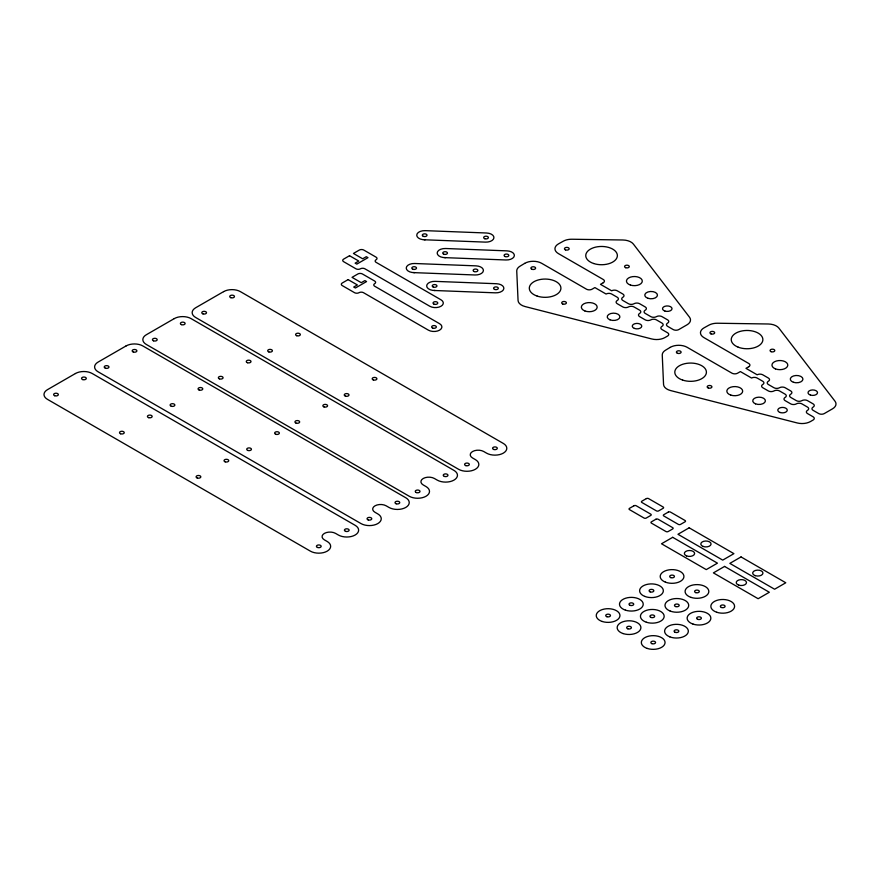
<?xml version="1.0" encoding="UTF-8"?>
<svg xmlns="http://www.w3.org/2000/svg" width="880" height="880" viewBox="0 0 880 880"><rect width="100%" height="100%" fill="white"/><g stroke="black" fill="none" stroke-linecap="round" stroke-linejoin="round"><path stroke-width="1.32" d="M424.127 239.767L485.485 242.121A7.909 4.565 0 0 0 493.911 237.864A7.909 4.565 0 0 0 486.541 233.002L425.183 230.648A7.909 4.565 0 0 0 416.746 235.213A7.909 4.565 0 0 0 425.183 239.767M444.565 257.631L505.923 259.974A7.909 4.565 0 0 0 514.349 255.728A7.909 4.565 0 0 0 506.979 250.866L445.621 248.512A7.909 4.565 0 0 0 437.184 253.066A7.909 4.565 0 0 0 445.621 257.631M413.622 272.624L474.98 274.978A7.909 4.565 0 0 0 483.395 270.721A7.909 4.565 0 0 0 476.025 265.859L414.667 263.505A7.909 4.565 0 0 0 406.241 268.07A7.909 4.565 0 0 0 414.667 272.624M434.06 290.488L495.418 292.831A7.909 4.565 0 0 0 503.844 288.585A7.909 4.565 0 0 0 496.474 283.723L435.116 281.369A7.909 4.565 0 0 0 426.679 285.923A7.909 4.565 0 0 0 435.116 290.488M524.689 263.384L520.058 266.167A11.869 6.853 0 0 0 516.747 271.095L518.056 300.465A11.869 6.853 0 0 0 525.107 306.559L651.772 338.965A11.869 6.853 0 0 0 664.972 337.546L667.612 336.017A3.96 2.288 0 0 0 667.612 332.794L662.013 329.56A3.96 2.288 0 0 1 662.013 326.326A3.96 2.288 0 0 0 662.013 323.103L656.425 319.869A3.96 2.288 0 0 0 650.826 319.869A3.96 2.288 0 0 1 645.238 319.869L639.639 316.646A3.96 2.288 0 0 1 639.639 313.412A3.96 2.288 0 0 0 639.639 310.178L634.04 306.955A3.96 2.288 0 0 0 628.452 306.955A3.96 2.288 0 0 1 622.853 306.955L617.265 303.721A3.96 2.288 0 0 1 617.265 300.487A3.96 2.288 0 0 0 617.265 297.264L611.666 294.03A3.96 2.288 0 0 0 606.067 294.03L594.88 287.573L592.086 289.19A3.96 2.288 0 0 1 586.487 289.19L541.64 263.285A11.869 6.853 0 0 0 524.689 263.384M670.186 347.391L665.566 350.174A11.869 6.853 0 0 0 662.255 355.091L663.553 384.472A11.869 6.853 0 0 0 670.615 390.566L797.28 422.972A11.869 6.853 0 0 0 810.48 421.542L813.109 420.024A3.96 2.288 0 0 0 813.109 416.801L807.521 413.567A3.96 2.288 0 0 1 807.521 410.333A3.96 2.288 0 0 0 807.521 407.11L801.922 403.876A3.96 2.288 0 0 0 796.334 403.876A3.96 2.288 0 0 1 790.735 403.876L785.136 400.642A3.96 2.288 0 0 1 785.136 397.419A3.96 2.288 0 0 0 785.136 394.185L779.548 390.951A3.96 2.288 0 0 0 773.949 390.951A3.96 2.288 0 0 1 768.361 390.951L762.762 387.728A3.96 2.288 0 0 1 762.762 384.494A3.96 2.288 0 0 0 762.762 381.271L757.163 378.037A3.96 2.288 0 0 0 751.575 378.037L740.388 371.58L737.583 373.197A3.96 2.288 0 0 1 731.995 373.197L687.137 347.292A11.869 6.853 0 0 0 670.186 347.391M75.438 373.516L47.465 389.664A11.869 6.853 0 0 0 47.465 399.355L310.409 551.166A11.869 6.853 0 0 0 327.184 551.166A11.869 6.853 0 0 0 327.184 541.475L324.39 539.858A7.909 4.565 0 0 1 324.39 533.401A7.909 4.565 0 0 1 335.577 533.401L338.382 535.018A11.869 6.853 0 0 0 355.157 535.018A11.869 6.853 0 0 0 355.157 525.327L92.224 373.516A11.869 6.853 0 0 0 75.438 373.516M126.049 345.95L98.076 362.098A11.869 6.853 0 0 0 98.076 371.789L361.02 523.589A11.869 6.853 0 0 0 377.795 523.589A11.869 6.853 0 0 0 377.795 513.909L375.001 512.292A7.909 4.565 0 0 1 375.001 505.824A7.909 4.565 0 0 1 386.188 505.824L388.993 507.441A11.869 6.853 0 0 0 405.768 507.441A11.869 6.853 0 0 0 405.768 497.75L142.835 345.95A11.869 6.853 0 0 0 126.049 345.95M174.273 318.604L146.3 334.763A11.869 6.853 0 0 0 146.3 344.443L409.244 496.254A11.869 6.853 0 0 0 426.03 496.254A11.869 6.853 0 0 0 426.03 486.563L423.225 484.946A7.909 4.565 0 0 1 423.225 478.489A7.909 4.565 0 0 1 434.412 478.489L437.217 480.106A11.869 6.853 0 0 0 453.992 480.106A11.869 6.853 0 0 0 453.992 470.415L191.059 318.604A11.869 6.853 0 0 0 174.273 318.604M223.608 291.632L195.635 307.78A11.869 6.853 0 0 0 195.635 317.471L458.568 469.282A11.869 6.853 0 0 0 475.354 469.282A11.869 6.853 0 0 0 475.354 459.591L472.56 457.974A7.909 4.565 0 0 1 472.56 451.517A7.909 4.565 0 0 1 483.747 451.517L486.541 453.134A11.869 6.853 0 0 0 503.327 453.134A11.869 6.853 0 0 0 503.327 443.443L240.394 291.632A11.869 6.853 0 0 0 223.608 291.632M349.525 255.717L343.651 259.105A3.168 1.826 0 0 0 343.651 261.69L355.949 268.796A3.168 1.826 0 0 0 360.426 268.796A3.168 1.826 0 0 1 364.903 268.796L429.803 306.262A7.909 4.565 0 0 0 440.99 306.262A7.909 4.565 0 0 0 440.99 299.805L376.09 262.339A3.168 1.826 0 0 1 376.09 259.754A3.168 1.826 0 0 0 376.09 257.169L363.792 250.063A3.168 1.826 0 0 0 359.315 250.063L353.441 253.451L362.67 258.786L366.311 256.685L367.983 257.653L356.796 264.121L355.124 263.153L358.754 261.052L349.525 255.717M348.117 279.609L342.243 283.008A3.168 1.826 0 0 0 342.243 285.582L354.552 292.688A3.168 1.826 0 0 0 359.029 292.688A3.168 1.826 0 0 1 363.506 292.688L428.395 330.154A7.909 4.565 0 0 0 439.582 330.154A7.909 4.565 0 0 0 439.582 323.697L374.693 286.231A3.168 1.826 0 0 1 374.693 283.646A3.168 1.826 0 0 0 374.693 281.061L362.384 273.955A3.168 1.826 0 0 0 357.907 273.955L352.033 277.354L361.273 282.678L364.903 280.588L366.586 281.556L355.399 288.013L353.716 287.045L357.357 284.944L348.117 279.609M603.273 282.733L600.479 284.339L611.666 290.807A3.96 2.288 0 0 1 617.265 290.807L622.853 294.03A3.96 2.288 0 0 1 622.853 297.264A3.96 2.288 0 0 0 622.853 300.487L628.452 303.721A3.96 2.288 0 0 0 634.04 303.721A3.96 2.288 0 0 1 639.639 303.721L645.238 306.955A3.96 2.288 0 0 1 645.238 310.178A3.96 2.288 0 0 0 645.238 313.412L650.826 316.646A3.96 2.288 0 0 0 656.425 316.646A3.96 2.288 0 0 1 662.013 316.646L667.612 319.869A3.96 2.288 0 0 1 667.612 323.103A3.96 2.288 0 0 0 667.612 326.326L673.2 329.56A3.96 2.288 0 0 0 678.799 329.56L687.027 324.808A11.869 6.853 0 0 0 689.491 317.185L633.369 244.057A11.869 6.853 0 0 0 622.82 239.987L571.934 239.239A11.869 6.853 0 0 0 563.398 241.142L558.591 243.815A11.869 6.853 0 0 0 558.415 253.605L603.273 279.499A3.96 2.288 0 0 1 603.273 282.733M748.781 366.729L745.976 368.346L757.163 374.803A3.96 2.288 0 0 1 762.762 374.803L768.361 378.037A3.96 2.288 0 0 1 768.361 381.271A3.96 2.288 0 0 0 768.361 384.494L773.949 387.728A3.96 2.288 0 0 0 779.548 387.728A3.96 2.288 0 0 1 785.136 387.728L790.735 390.951A3.96 2.288 0 0 1 790.735 394.185A3.96 2.288 0 0 0 790.735 397.419L796.334 400.642A3.96 2.288 0 0 0 801.922 400.642A3.96 2.288 0 0 1 807.521 400.642L813.109 403.876A3.96 2.288 0 0 1 813.109 407.11A3.96 2.288 0 0 0 813.109 410.333L818.708 413.567A3.96 2.288 0 0 0 824.296 413.567L832.535 408.815A11.869 6.853 0 0 0 834.988 401.192L778.866 328.064A11.869 6.853 0 0 0 768.317 323.994L717.431 323.235A11.869 6.853 0 0 0 708.906 325.149L704.088 327.822A11.869 6.853 0 0 0 703.923 337.601L748.781 363.506A3.96 2.288 0 0 1 748.781 366.729M633.963 505.758L629.497 508.343A1.584 0.913 0 0 0 629.497 509.63L644.039 518.034A1.584 0.913 0 0 0 646.272 518.034L650.749 515.449A1.584 0.913 0 0 0 650.749 514.151L636.207 505.758A1.584 0.913 0 0 0 633.963 505.758M646.349 498.608L641.872 501.193A1.584 0.913 0 0 0 641.872 502.48L656.425 510.884A1.584 0.913 0 0 0 658.658 510.884L663.135 508.299A1.584 0.913 0 0 0 663.135 507.001L648.593 498.608A1.584 0.913 0 0 0 646.349 498.608M655.886 519.255L651.42 521.84A1.584 0.913 0 0 0 651.42 523.127L665.962 531.531A1.584 0.913 0 0 0 668.195 531.531L672.672 528.946A1.584 0.913 0 0 0 672.672 527.648L658.13 519.255A1.584 0.913 0 0 0 655.886 519.255M668.272 512.105L663.795 514.69A1.584 0.913 0 0 0 663.795 515.977L678.348 524.381A1.584 0.913 0 0 0 680.581 524.381L685.058 521.796A1.584 0.913 0 0 0 685.058 520.498L670.516 512.105A1.584 0.913 0 0 0 668.272 512.105M672.694 537.317L661.507 543.774L706.266 569.613L717.453 563.156L672.694 537.317M689.15 527.813L677.963 534.281L722.722 560.12L733.909 553.652L689.15 527.813M724.581 566.423L713.394 572.88L758.142 598.719L769.34 592.262L724.581 566.423M741.037 556.93L729.839 563.387L774.598 589.226L785.785 582.769L741.037 556.93M465.773 465.619A2.376 1.375 0 0 0 469.337 464.431A2.376 1.375 0 0 0 465.773 463.243A2.376 1.375 0 0 0 465.773 465.619M493.746 449.471A2.376 1.375 0 0 0 497.31 448.283A2.376 1.375 0 0 0 493.746 447.095A2.376 1.375 0 0 0 493.746 449.471M434.06 304.172A2.376 1.375 0 0 0 437.767 303.127A2.376 1.375 0 0 0 434.357 301.807A2.376 1.375 0 0 0 434.06 304.172M484.825 238.744A2.376 1.375 0 0 0 488.389 237.556A2.376 1.375 0 0 0 484.825 236.379A2.376 1.375 0 0 0 484.825 238.744M423.324 236.346A2.376 1.375 0 0 0 427.02 235.312A2.376 1.375 0 0 0 423.621 233.981A2.376 1.375 0 0 0 423.324 236.346M505.12 256.553A2.376 1.375 0 0 0 508.816 255.519A2.376 1.375 0 0 0 505.417 254.188A2.376 1.375 0 0 0 505.12 256.553M443.762 254.199A2.376 1.375 0 0 0 447.458 253.165A2.376 1.375 0 0 0 444.059 251.834A2.376 1.375 0 0 0 443.762 254.199M703.054 546.425A5.148 2.97 0 0 0 711.062 544.181A5.148 2.97 0 0 0 703.692 541.299A5.148 2.97 0 0 0 703.054 546.425M686.598 555.918A5.148 2.97 0 0 0 694.617 553.674A5.148 2.97 0 0 0 687.236 550.792A5.148 2.97 0 0 0 686.598 555.918M373.362 379.962A2.376 1.375 0 0 0 376.915 378.774A2.376 1.375 0 0 0 373.362 377.586A2.376 1.375 0 0 0 373.362 379.962M345.433 396.143A2.376 1.375 0 0 0 348.997 394.955A2.376 1.375 0 0 0 345.433 393.767A2.376 1.375 0 0 0 345.433 396.143M230.747 297.66A2.376 1.375 0 0 0 234.454 296.626A2.376 1.375 0 0 0 231.044 295.295A2.376 1.375 0 0 0 230.747 297.66M202.961 313.885A2.376 1.375 0 0 0 206.525 312.697A2.376 1.375 0 0 0 202.961 311.509A2.376 1.375 0 0 0 202.961 313.885M670.736 577.61A2.376 1.375 0 0 0 674.432 576.565A2.376 1.375 0 0 0 671.022 575.234A2.376 1.375 0 0 0 670.736 577.61M665.412 582.142A11.869 6.853 0 0 0 683.903 576.961A11.869 6.853 0 0 0 666.875 570.306A11.869 6.853 0 0 0 665.412 582.142M695.618 592.592A2.376 1.375 0 0 0 699.314 591.558A2.376 1.375 0 0 0 695.915 590.227A2.376 1.375 0 0 0 695.618 592.592M691.02 597.388A11.869 6.853 0 0 0 708.818 591.459A11.869 6.853 0 0 0 691.02 585.519A11.869 6.853 0 0 0 691.02 597.388M721.391 607.475A2.376 1.375 0 0 0 725.087 606.43A2.376 1.375 0 0 0 721.688 605.099A2.376 1.375 0 0 0 721.391 607.475M716.782 612.271A11.869 6.853 0 0 0 734.591 606.331A11.869 6.853 0 0 0 716.782 600.402A11.869 6.853 0 0 0 716.782 612.271M650.144 591.877A2.376 1.375 0 0 0 653.84 590.843A2.376 1.375 0 0 0 650.43 589.512A2.376 1.375 0 0 0 650.144 591.877M644.82 596.42A11.869 6.853 0 0 0 663.311 591.228A11.869 6.853 0 0 0 646.283 584.584A11.869 6.853 0 0 0 644.82 596.42M675.51 606.529A2.376 1.375 0 0 0 679.206 605.484A2.376 1.375 0 0 0 675.807 604.164A2.376 1.375 0 0 0 675.51 606.529M670.186 611.061A11.869 6.853 0 0 0 688.677 605.88A11.869 6.853 0 0 0 671.66 599.225A11.869 6.853 0 0 0 670.186 611.061M697.653 619.311A2.376 1.375 0 0 0 701.36 618.277A2.376 1.375 0 0 0 697.95 616.946A2.376 1.375 0 0 0 697.653 619.311M693.055 624.107A11.869 6.853 0 0 0 710.853 618.178A11.869 6.853 0 0 0 693.055 612.249A11.869 6.853 0 0 0 693.055 624.107M675.136 632.313A2.376 1.375 0 0 0 678.832 631.279A2.376 1.375 0 0 0 675.422 629.948A2.376 1.375 0 0 0 675.136 632.313M669.812 636.856A11.869 6.853 0 0 0 688.303 631.675A11.869 6.853 0 0 0 671.275 625.02A11.869 6.853 0 0 0 669.812 636.856M650.969 617.441A2.376 1.375 0 0 0 654.665 616.396A2.376 1.375 0 0 0 651.266 615.076A2.376 1.375 0 0 0 650.969 617.441M646.371 622.237A11.869 6.853 0 0 0 664.169 616.308A11.869 6.853 0 0 0 646.371 610.368A11.869 6.853 0 0 0 646.371 622.237M630.179 605.396A2.376 1.375 0 0 0 633.732 604.219A2.376 1.375 0 0 0 630.179 603.031A2.376 1.375 0 0 0 630.179 605.396M625.427 610.148A11.869 6.853 0 0 0 643.225 604.219A11.869 6.853 0 0 0 625.427 598.279A11.869 6.853 0 0 0 625.427 610.148M296.637 335.698A2.376 1.375 0 0 0 300.333 334.664A2.376 1.375 0 0 0 296.923 333.333A2.376 1.375 0 0 0 296.637 335.698M268.851 351.923A2.376 1.375 0 0 0 272.415 350.735A2.376 1.375 0 0 0 268.851 349.558A2.376 1.375 0 0 0 268.851 351.923M625.592 267.674A2.376 1.375 0 0 0 629.288 266.64A2.376 1.375 0 0 0 625.889 265.309A2.376 1.375 0 0 0 625.592 267.674M562.716 303.974A2.376 1.375 0 0 0 566.412 302.94A2.376 1.375 0 0 0 563.013 301.609A2.376 1.375 0 0 0 562.716 303.974M531.916 269.269A2.376 1.375 0 0 0 535.612 268.235A2.376 1.375 0 0 0 532.202 266.904A2.376 1.375 0 0 0 531.916 269.269M565.477 249.887A2.376 1.375 0 0 0 569.173 248.853A2.376 1.375 0 0 0 565.774 247.522A2.376 1.375 0 0 0 565.477 249.887M416.306 492.547A2.376 1.375 0 0 0 420.002 491.502A2.376 1.375 0 0 0 416.592 490.171A2.376 1.375 0 0 0 416.306 492.547M444.422 476.443A2.376 1.375 0 0 0 447.975 475.255A2.376 1.375 0 0 0 444.422 474.067A2.376 1.375 0 0 0 444.422 476.443M324.027 406.934A2.376 1.375 0 0 0 327.591 405.757A2.376 1.375 0 0 0 324.027 404.569A2.376 1.375 0 0 0 324.027 406.934M295.966 423.06A2.376 1.375 0 0 0 299.662 422.026A2.376 1.375 0 0 0 296.252 420.695A2.376 1.375 0 0 0 295.966 423.06M181.423 324.632A2.376 1.375 0 0 0 185.119 323.598A2.376 1.375 0 0 0 181.72 322.267A2.376 1.375 0 0 0 181.423 324.632M153.483 340.813A2.376 1.375 0 0 0 157.19 339.768A2.376 1.375 0 0 0 153.78 338.437A2.376 1.375 0 0 0 153.483 340.813M247.445 362.725A2.376 1.375 0 0 0 251.009 361.537A2.376 1.375 0 0 0 247.445 360.349A2.376 1.375 0 0 0 247.445 362.725M219.384 378.851A2.376 1.375 0 0 0 223.08 377.817A2.376 1.375 0 0 0 219.67 376.486A2.376 1.375 0 0 0 219.384 378.851M368.225 519.937A2.376 1.375 0 0 0 371.778 518.749A2.376 1.375 0 0 0 368.225 517.561A2.376 1.375 0 0 0 368.225 519.937M396.198 503.789A2.376 1.375 0 0 0 399.751 502.601A2.376 1.375 0 0 0 396.198 501.413A2.376 1.375 0 0 0 396.198 503.789M275.803 434.28A2.376 1.375 0 0 0 279.367 433.092A2.376 1.375 0 0 0 275.803 431.904A2.376 1.375 0 0 0 275.803 434.28M247.885 450.461A2.376 1.375 0 0 0 251.438 449.273A2.376 1.375 0 0 0 247.885 448.085A2.376 1.375 0 0 0 247.885 450.461M133.342 352.033A2.376 1.375 0 0 0 136.895 350.845A2.376 1.375 0 0 0 133.342 349.657A2.376 1.375 0 0 0 133.342 352.033M105.402 368.203A2.376 1.375 0 0 0 108.966 367.015A2.376 1.375 0 0 0 105.402 365.827A2.376 1.375 0 0 0 105.402 368.203M199.221 390.06A2.376 1.375 0 0 0 202.785 388.883A2.376 1.375 0 0 0 199.221 387.695A2.376 1.375 0 0 0 199.221 390.06M171.292 406.241A2.376 1.375 0 0 0 174.856 405.053A2.376 1.375 0 0 0 171.292 403.865A2.376 1.375 0 0 0 171.292 406.241M317.471 547.459A2.376 1.375 0 0 0 321.167 546.414A2.376 1.375 0 0 0 317.757 545.083A2.376 1.375 0 0 0 317.471 547.459M345.587 531.355A2.376 1.375 0 0 0 349.14 530.167A2.376 1.375 0 0 0 345.587 528.979A2.376 1.375 0 0 0 345.587 531.355M225.192 461.846A2.376 1.375 0 0 0 228.756 460.669A2.376 1.375 0 0 0 225.192 459.481A2.376 1.375 0 0 0 225.192 461.846M197.274 478.027A2.376 1.375 0 0 0 200.827 476.839A2.376 1.375 0 0 0 197.274 475.651A2.376 1.375 0 0 0 197.274 478.027M82.731 379.599A2.376 1.375 0 0 0 86.295 378.411A2.376 1.375 0 0 0 82.731 377.223A2.376 1.375 0 0 0 82.731 379.599M54.648 395.714A2.376 1.375 0 0 0 58.344 394.68A2.376 1.375 0 0 0 54.945 393.349A2.376 1.375 0 0 0 54.648 395.714M148.61 417.637A2.376 1.375 0 0 0 152.174 416.449A2.376 1.375 0 0 0 148.61 415.261A2.376 1.375 0 0 0 148.61 417.637M120.538 433.763A2.376 1.375 0 0 0 124.245 432.729A2.376 1.375 0 0 0 120.835 431.398A2.376 1.375 0 0 0 120.538 433.763M474.177 271.557A2.376 1.375 0 0 0 477.873 270.512A2.376 1.375 0 0 0 474.474 269.181A2.376 1.375 0 0 0 474.177 271.557M412.819 269.203A2.376 1.375 0 0 0 416.515 268.169A2.376 1.375 0 0 0 413.116 266.838A2.376 1.375 0 0 0 412.819 269.203M494.758 289.465A2.376 1.375 0 0 0 498.322 288.277A2.376 1.375 0 0 0 494.758 287.089A2.376 1.375 0 0 0 494.758 289.465M433.257 287.056A2.376 1.375 0 0 0 436.953 286.022A2.376 1.375 0 0 0 433.554 284.691A2.376 1.375 0 0 0 433.257 287.056M432.663 328.064A2.376 1.375 0 0 0 436.359 327.03A2.376 1.375 0 0 0 432.96 325.699A2.376 1.375 0 0 0 432.663 328.064M651.86 643.643A2.376 1.375 0 0 0 655.567 642.609A2.376 1.375 0 0 0 652.157 641.278A2.376 1.375 0 0 0 651.86 643.643M647.262 648.439A11.869 6.853 0 0 0 665.06 642.51A11.869 6.853 0 0 0 647.262 636.57A11.869 6.853 0 0 0 647.262 648.439M627.847 628.815A2.376 1.375 0 0 0 631.411 627.627A2.376 1.375 0 0 0 627.847 626.439A2.376 1.375 0 0 0 627.847 628.815M623.095 633.567A11.869 6.853 0 0 0 640.904 627.627A11.869 6.853 0 0 0 623.095 621.698A11.869 6.853 0 0 0 623.095 633.567M606.903 616.726A2.376 1.375 0 0 0 610.467 615.538A2.376 1.375 0 0 0 606.903 614.35A2.376 1.375 0 0 0 606.903 616.726M602.162 621.467A11.869 6.853 0 0 0 619.96 615.538A11.869 6.853 0 0 0 602.162 609.609A11.869 6.853 0 0 0 602.162 621.467M755.249 575.652A5.148 2.97 0 0 0 762.96 573.078A5.148 2.97 0 0 0 755.249 570.504A5.148 2.97 0 0 0 755.249 575.652M738.793 585.145A5.148 2.97 0 0 0 746.504 582.571A5.148 2.97 0 0 0 738.793 580.008A5.148 2.97 0 0 0 738.793 585.145M630.421 285.054A7.909 4.565 0 0 0 642.29 281.094A7.909 4.565 0 0 0 630.421 277.134A7.909 4.565 0 0 0 630.421 285.054M647.955 298.298A6.325 3.652 0 0 0 657.448 295.13A6.325 3.652 0 0 0 647.955 291.962A6.325 3.652 0 0 0 647.955 298.298M664.895 311.047A4.752 2.739 0 0 0 672.023 308.671A4.752 2.739 0 0 0 664.895 306.295A4.752 2.739 0 0 0 664.895 311.047M584.826 310.926A7.909 4.565 0 0 0 597.146 307.472A7.909 4.565 0 0 0 585.805 303.039A7.909 4.565 0 0 0 584.826 310.926M610.016 319.836A6.325 3.652 0 0 0 619.883 317.064A6.325 3.652 0 0 0 610.797 313.522A6.325 3.652 0 0 0 610.016 319.836M634.359 328.405A4.752 2.739 0 0 0 641.762 326.326A4.752 2.739 0 0 0 634.953 323.675A4.752 2.739 0 0 0 634.359 328.405M593.637 263.505A15.818 9.141 0 0 0 617.375 255.596A15.818 9.141 0 0 0 593.637 247.687A15.818 9.141 0 0 0 593.637 263.505M537.185 296.098A15.818 9.141 0 0 0 560.923 288.189A15.818 9.141 0 0 0 537.185 280.28A15.818 9.141 0 0 0 537.185 296.098M771.1 351.681A2.376 1.375 0 0 0 774.796 350.636A2.376 1.375 0 0 0 771.386 349.316A2.376 1.375 0 0 0 771.1 351.681M708.356 388.036A2.376 1.375 0 0 0 711.92 386.848A2.376 1.375 0 0 0 708.356 385.66A2.376 1.375 0 0 0 708.356 388.036M677.413 353.276A2.376 1.375 0 0 0 681.109 352.242A2.376 1.375 0 0 0 677.71 350.911A2.376 1.375 0 0 0 677.413 353.276M710.985 333.894A2.376 1.375 0 0 0 714.681 332.86A2.376 1.375 0 0 0 711.271 331.529A2.376 1.375 0 0 0 710.985 333.894M775.445 368.885A7.909 4.565 0 0 0 787.776 365.42A7.909 4.565 0 0 0 776.424 360.987A7.909 4.565 0 0 0 775.445 368.885M793.452 382.294A6.325 3.652 0 0 0 802.945 379.137A6.325 3.652 0 0 0 793.452 375.969A6.325 3.652 0 0 0 793.452 382.294M810.403 395.054A4.752 2.739 0 0 0 817.52 392.678A4.752 2.739 0 0 0 810.403 390.302A4.752 2.739 0 0 0 810.403 395.054M730.807 395.109A7.909 4.565 0 0 0 742.676 391.149A7.909 4.565 0 0 0 730.807 387.189A7.909 4.565 0 0 0 730.807 395.109M755.524 403.843A6.325 3.652 0 0 0 765.38 401.071A6.325 3.652 0 0 0 756.305 397.529A6.325 3.652 0 0 0 755.524 403.843M780.153 412.511A4.752 2.739 0 0 0 787.27 410.135A4.752 2.739 0 0 0 780.153 407.77A4.752 2.739 0 0 0 780.153 412.511M738.177 347.171A15.818 9.141 0 0 0 762.839 340.252A15.818 9.141 0 0 0 740.135 331.386A15.818 9.141 0 0 0 738.177 347.171M682.682 380.105A15.818 9.141 0 0 0 706.42 372.196A15.818 9.141 0 0 0 682.682 364.287A15.818 9.141 0 0 0 682.682 380.105"/></g></svg>
